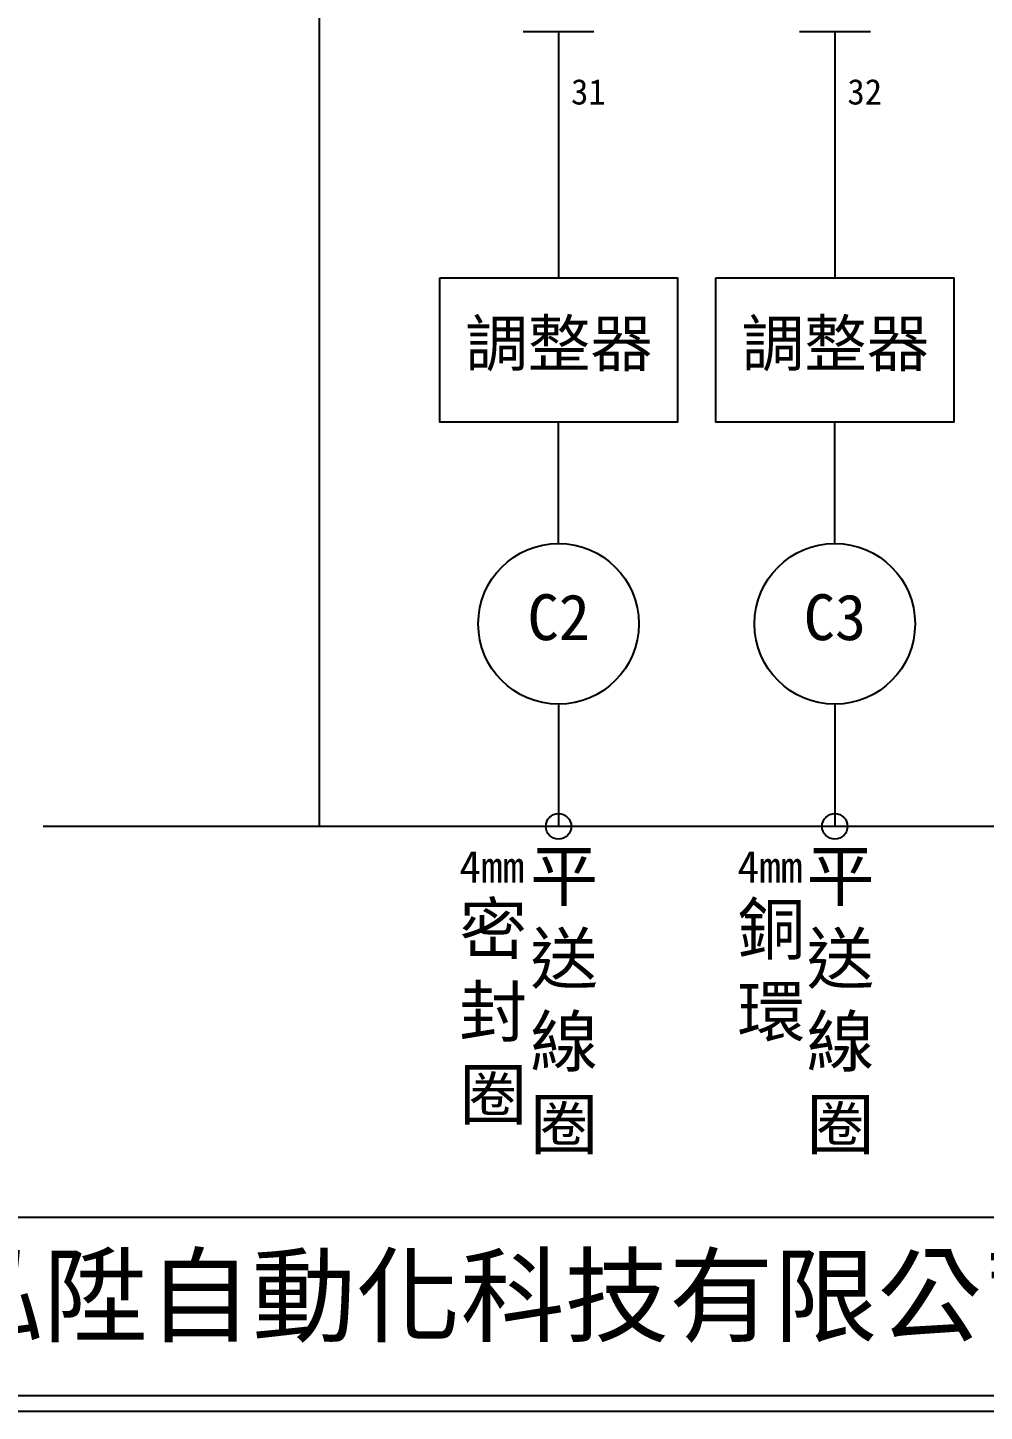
# Model space of a CAD drawing. Extents: x -24 to 263, y 255 to 459.
# Drawn here: x 22 to 97.1, y 255.5 to 364.1 of the extents above; entities that cross this region are included whole.
import ezdxf

# ---------------------------------------------------------------- set-up
doc = ezdxf.new("R2010")
doc.units = 0
doc.layers.get('0').update_dxf_attribs({"linetype": 'CONTINUOUS'})
doc.layers.add('圖框層', color=7, linetype='CONTINUOUS')
doc.layers.add('標尺寸層', color=3, linetype='CONTINUOUS')
doc.styles.add('CNS', font='romanc.shx', dxfattribs={"bigfont": 'chineset.shx'})
doc.styles.add('STSL', font='kaiu.ttf')

msp = doc.modelspace()

# ---------------------------------------------------------------- linework, layer by layer
for p, q in [((63.64, 363.78), (63.64, 344.44)), ((85.32, 363.78), (85.32, 344.44)), ((63.64, 323.59), (63.64, 333.12)), ((85.32, 323.59), (85.32, 333.12)), ((63.64, 310.99), (63.64, 301.39)), ((85.32, 310.99), (85.32, 301.39))]:
    msp.add_line(p, q)
for points in [[(54.31, 344.44), (72.97, 344.44), (72.97, 333.12), (54.31, 333.12)], [(75.99, 344.44), (94.65, 344.44), (94.65, 333.12), (75.99, 333.12)]]:
    msp.add_lwpolyline(points, close=True)
for centre in [(63.64, 317.29), (85.32, 317.29)]:
    msp.add_circle(centre, 6.3)
at = {"layer": '圖框層', "color": 7}
for p, q in [((-22.33, 270.73), (262.17, 270.73)), ((-22.33, 256.73), (262.17, 256.73)), ((-23.58, 255.48), (263.42, 255.48))]:
    msp.add_line(p, q, dxfattribs=at)
at = {"layer": '標尺寸層', "color": 7}
for p, q in [((44.87, 301.39), (44.87, 381.6)), ((60.86, 363.78), (66.42, 363.78)), ((82.54, 363.78), (88.11, 363.78)), ((141.44, 301.39), (23.18, 301.39))]:
    msp.add_line(p, q, dxfattribs=at)
for centre in [(63.64, 301.39), (85.32, 301.39)]:
    msp.add_circle(centre, 1, dxfattribs=at)

# ---------------------------------------------------------------- texts
at = {"layer": '圖框層', "color": 4, "style": 'STSL'}
for s, height, p in [('31', 2, (64.62, 358.05)), ('32', 2, (86.31, 358.05)), ('調整器', 3.6, (56.32, 337.5)), ('調整器', 3.6, (78.01, 337.5)), ('C2', 3.6, (61.2, 316.01)), ('C3', 3.6, (82.88, 316.01)), ('泓陞自動化科技有限公司', 6, (15.02, 261.56))]:
    msp.add_text(s, height=height, dxfattribs=at).set_placement(p)
at = {"layer": '標尺寸層', "color": 7, "char_height": 3.9, "width": 5.4243, "attachment_point": 1, "style": 'CNS'}
for s, insert in [('{\\fDFKai-SB|b0|i0|c136|p65;\\H0.64103x;4mm\\H1.56x;密封圈}', (55.85, 299.47)), ('{\\fDFKai-SB|b0|i0|c136|p65;平送線圈}', (61.42, 299.47)), ('{\\fDFKai-SB|b0|i0|c136|p65;\\H0.64103x;4mm\\H1.56x;\\P銅環}', (77.68, 299.47)), ('{\\fDFKai-SB|b0|i0|c136|p65;平送線圈}', (83.1, 299.47))]:
    msp.add_mtext(s, dxfattribs=dict(at, insert=insert))

doc.saveas('drawing.dxf')
